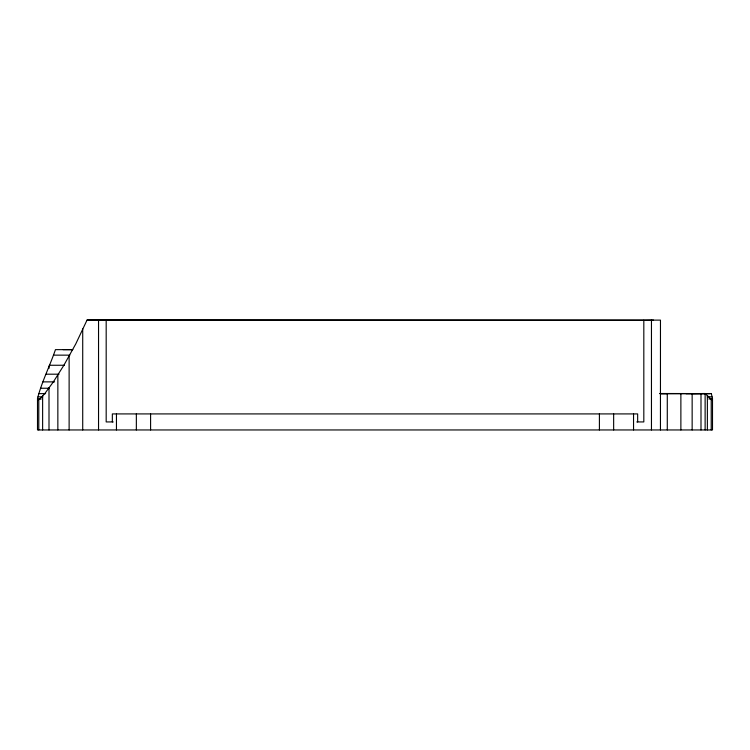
<?xml version="1.0" encoding="UTF-8"?>
<svg xmlns="http://www.w3.org/2000/svg" width="750" height="750" viewBox="0 0 750 750"><rect width="100%" height="100%" fill="white"/><g stroke="black" fill="none" stroke-linecap="round" stroke-linejoin="round"><path stroke-width="1.12" d="M653.541 320.128L643.819 320.278L643.819 421.931L636.788 421.931M660.45 429.956L660.469 320.128L87.056 320.044L75.778 343.903L63.881 365.259L53.372 381.872L44.756 393.637L39.816 399.019L38.4 399.741L37.5 398.484C41.822 381.703 49.837 366.056 55.453 349.641L72.694 349.641L63.037 349.641M692.147 429.956L692.147 393.637L705.122 393.506L711.6 399.703L712.5 398.447L711.319 393.591L659.822 393.506M660.066 393.759L711.319 393.591M660.45 393.637L667.284 393.628L667.284 429.956M87.056 320.044L643.819 320.278M53.559 355.144L69.853 355.144M49.406 365.259L64.416 365.259M46.172 374.194L59.053 374.194M42.909 381.872L54.572 381.872M40.772 388.238L48.919 388.238M38.672 393.637L45.638 393.637M38.044 396.844L42.713 396.844M707.306 396.816L711.956 396.816M37.678 399.019L41.166 399.019M708.834 398.981L712.322 398.981M113.213 421.931L106.181 421.931L106.181 320.306M712.5 398.447L712.5 429.956L37.5 429.956L37.5 398.484M711.216 399.328L711.216 429.956M707.372 395.738L707.372 429.956M705.122 393.506L705.122 429.956M700.997 393.525L700.997 429.956M680.878 393.637L680.878 429.956M651.459 320.166L651.459 429.956M637.659 421.931L637.659 413.916L112.341 413.916L112.341 421.931M633.544 413.916L633.544 429.956M613.65 413.916L613.65 429.956M599.409 413.916L599.409 429.956M150.591 413.916L150.591 429.956M136.35 413.916L136.35 429.956M116.456 413.916L116.456 429.956M98.541 320.194L98.541 429.956M82.716 328.931L82.716 429.956M69.122 355.547L69.122 429.956M57.853 374.466L57.853 429.956M49.003 366.075L49.003 368.4M49.003 387.609L49.003 429.956M42.628 395.766L42.628 429.956M38.784 399.366L38.784 429.956M709.875 393.544A337.5 0.787 0.1 0 1 686.062 393.694"/></g></svg>
